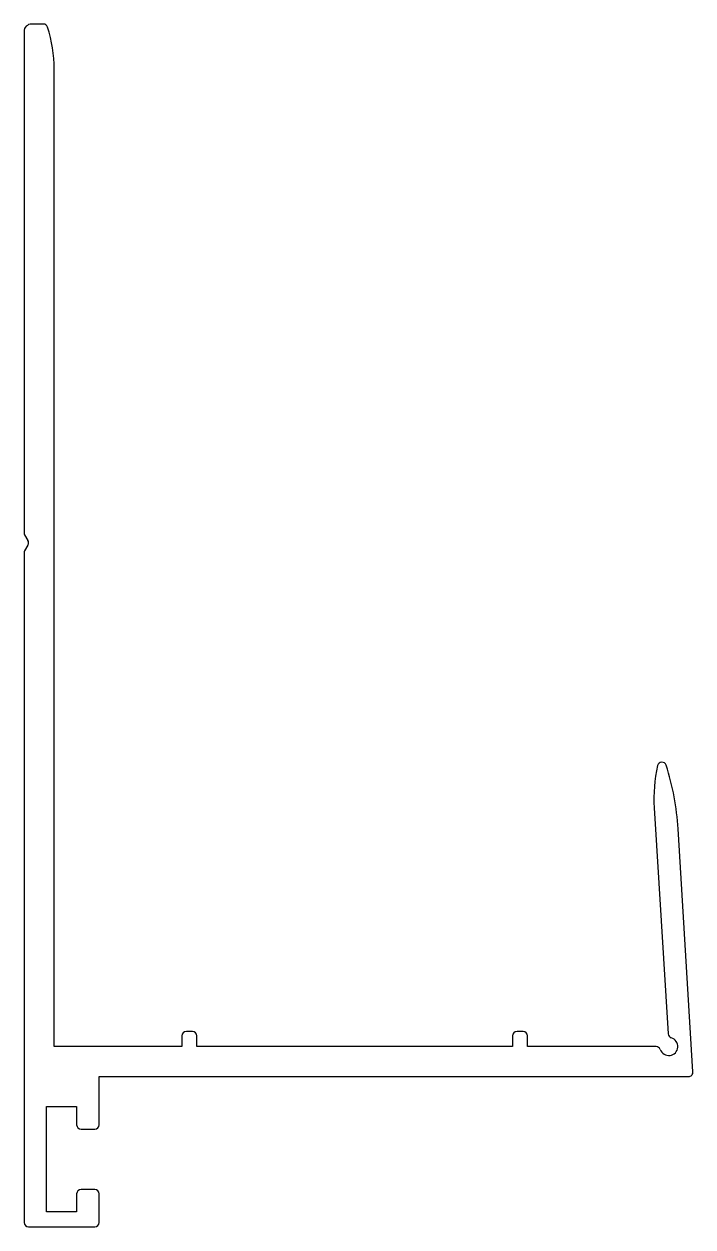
# Model space of a CAD drawing. Extents: x 3.2 to 47.7, y 3.2 to 83.2.
import ezdxf

# ---------------------------------------------------------------- set-up
doc = ezdxf.new("R2010")
doc.units = 0
doc.layers.get('0').update_dxf_attribs({"linetype": 'CONTINUOUS'})

msp = doc.modelspace()

# ---------------------------------------------------------------- linework, layer by layer
for p, q in [((4.476, 83.205), (3.693, 83.205)), ((3.193, 82.705), (3.193, 49.385)), ((5.193, 15.205), (5.193, 80.205)), ((3.233, 49.235), (3.453, 48.855)), ((3.193, 48.025), (3.193, 3.505)), ((3.453, 48.555), (3.233, 48.175)), ((45.122, 31.08), (46.041, 16.052)), ((47.699, 13.523), (46.711, 29.674)), ((14.393, 16.205), (13.993, 16.205)), ((36.393, 16.205), (35.993, 16.205)), ((13.693, 15.205), (5.193, 15.205)), ((13.693, 15.905), (13.693, 15.205)), ((14.693, 15.205), (14.693, 15.905)), ((35.693, 15.205), (14.693, 15.205)), ((35.693, 15.905), (35.693, 15.205)), ((36.693, 15.205), (36.693, 15.905)), ((45.244, 15.205), (36.693, 15.205)), ((8.193, 10.005), (8.193, 13.205)), ((8.193, 13.205), (47.399, 13.205)), ((4.693, 4.205), (4.693, 11.205)), ((4.693, 11.205), (6.693, 11.205)), ((6.693, 11.205), (6.693, 10.005)), ((6.993, 9.705), (7.893, 9.705)), ((7.893, 5.705), (6.993, 5.705)), ((6.693, 5.405), (6.693, 4.205)), ((8.193, 3.505), (8.193, 5.405)), ((6.693, 4.205), (4.693, 4.205)), ((3.493, 3.205), (7.893, 3.205))]:
    msp.add_line(p, q)
for centre, radius, start, end in [((3.693, 82.705), 0.5, 90, 180), ((4.476, 82.905), 0.3, 17.55829, 90), ((-4.057, 80.205), 9.25, 0, 17.55829), ((3.493, 49.385), 0.3, 180, 210), ((3.193, 48.705), 0.3, 330, 30), ((3.493, 48.025), 0.3, 150, 180), ((55.103, 31.69), 10, 167.32744, 183.5), ((45.637, 33.819), 0.297, 17.64006, 167.32744), ((29.243, 28.606), 17.5, 3.5, 17.64006), ((13.993, 15.905), 0.3, 90, 180), ((14.393, 15.905), 0.3, 0, 90), ((35.993, 15.905), 0.3, 90, 180), ((36.393, 15.905), 0.3, 0, 90), ((46.341, 16.07), 0.3, 183.5, 254.02878), ((45.244, 14.905), 0.3, 19.47122, 90), ((46.093, 15.205), 0.6, 199.47122, 74.02878), ((47.399, 13.505), 0.3, 270, 3.5), ((6.993, 10.005), 0.3, 180, 270), ((7.893, 10.005), 0.3, 270, 0), ((6.993, 5.405), 0.3, 90, 180), ((7.893, 5.405), 0.3, 0, 90), ((3.493, 3.505), 0.3, 180, 270), ((7.893, 3.505), 0.3, 270, 0)]:
    msp.add_arc(centre, radius, start, end)

doc.saveas('drawing.dxf')
